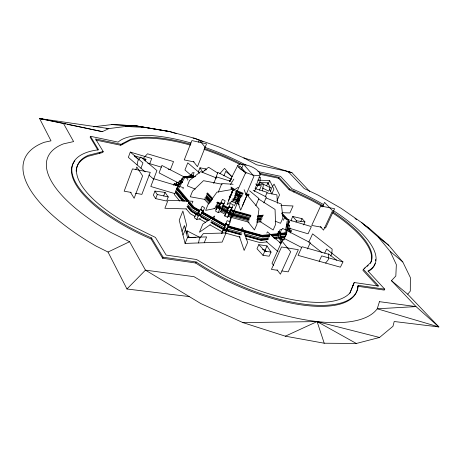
<?xml version="1.0" encoding="UTF-8"?>
<svg xmlns="http://www.w3.org/2000/svg" width="462" height="462" viewBox="0 0 462 462"><rect width="100%" height="100%" fill="white"/><g stroke="black" fill="none" stroke-linecap="round" stroke-linejoin="round"><path stroke-width="0.69" d="M225.52 214.483L220.651 211.815L221.159 210.603L222.205 209.124L223.608 205.255L228.395 207.865M289.206 226.478L289.327 225.462M262.572 190.846L263.409 184.009L256.514 185.216M239.374 204.279L232.681 201.842L235.204 197.326L236.966 191.661L245.761 172.476L239.945 168.815L237.722 165.575L239.87 163.987C247.517 164.582 256.202 167.308 260.545 174.03L256.312 185.233M290.448 232.998L291.21 230.596L288.311 229.395M289.287 230.977L289.472 229.874M288.652 225.681L288.773 224.988M286.706 232.761L286.457 234.159L280.723 234.794M287.191 229.96L287.682 227.16M288.658 221.558L287.913 225.589L287.283 225.785L286.717 227.044M286.931 231.832L286.457 234.159L285.903 233.905L286.336 234.43L285.655 235.943L284.378 237.295L279.4 237.866M287.173 230.434L287.78 226.934M288.149 224.838L288.762 221.338M285.903 234.534L285.655 235.943L280.088 236.567M288.311 220.975L286.117 233.431L286.561 233.934L280.827 234.563M286.584 233.027L286.336 234.43L280.601 235.066M287.075 230.226L287.439 228.124M288.051 224.624L288.421 222.522M285.118 236.284L283.887 239.865L281.797 240.113M287.283 225.785L287.474 224.694L286.914 225.953M283.887 239.865L284.142 238.444M281.15 233.968L286.117 233.431L285.077 232.854L285.32 231.497M285.562 230.145L287.266 220.663M137.104 164.894L137.942 160.626L140.904 157.005L156.936 170.559L153.638 179.146L148.885 175.046M198.51 242.943L199.382 238.79L203.332 233.581L225.999 232.975L222.13 242.105L185.071 243.422L179.221 220.155L182.883 211.024L186.573 225L184.771 231.295L182.94 234.933M177.472 185.73L178.009 184.76L174.497 183.31L173.949 184.274L177.472 185.73L178.367 182.79L179.013 181.982L179.88 181.878L180.89 182.756L180.382 184.043M178.009 184.76L178.898 181.826L179.545 181.023M224.047 203.315L223.943 203.736L223.059 203.719L221.916 203.263L221.183 202.645L221.292 202.223M221.402 202.558L221.933 203.442L223.648 203.84M229.614 222.014L231.352 215.205M228.961 206.832L230.342 203.453L233.304 204.782L231.081 210.141M195.773 214.322L198.204 215.973L200.543 215.523L201.599 212.589L202.183 211.596L203.286 211.013L204.591 207.831L202.148 206.196L200.849 209.373L199.751 209.95L199.168 210.949L198.111 213.877L195.773 214.322L194.358 217.793L196.783 219.45L200.393 218.734M270.53 191.297L271.829 187.48L274.082 184.078L279.55 194.877L276.963 200.768M190.985 142.995A100.011 33.651 22.2 0 0 118.128 142.123L90.442 136.296L90.13 137.191L97.857 150.086M99.7 153.303L100.058 152.298M190.812 144.248A95.669 32.173 22.2 0 0 130.717 139.235L121.096 144.3L95.542 138.941L103.182 151.501L102.824 152.5L87.947 156.329A104.741 38.565 21.5 0 0 76.166 171.188M218.693 206.988L222.488 199.313L225.167 200.837L220.882 211.527L218.22 212.659L215.546 211.122L216.967 207.704L218.693 206.988L221.367 208.524L223.007 204.649L223.862 203.961L221.188 202.437M95.888 140.067L120.749 145.259L121.096 144.3M122.852 144.144L123.204 143.191M149.746 163.704L151.721 158.501L130.29 152.09L128.344 157.346L145.184 171.858M135.788 169.681L136.787 167.001L142.619 175.889L134.142 198.285L130.388 192.157M140.956 168.214L142.954 162.901L130.29 152.09M145.212 161.099L145.923 159.205L141.903 158.01M255.07 188.525L255.815 186.55M225.543 233.189L230.232 221.904L227.154 220.617L225.179 225.265M154.943 191.083L153.355 195.201L155.677 198.631L166.626 201.039L168.237 196.933L165.061 192.4L154.943 191.083L157.282 194.502L168.237 196.933M155.677 198.631L157.282 194.502M163.698 195.9L165.061 192.4M222.361 231.982L221.714 233.639L225.803 223.804L228.881 225.092L228.257 226.547M333.316 210.585A101.998 34.898 24.1 0 1 367.931 270.986L384.748 289.189L384.292 290.096L357.796 286.29A111.735 42.123 23.8 0 1 301.495 304.897A111.735 42.123 23.8 0 1 195.732 263.017L162.647 258.264L151.086 238.964L151.496 237.918A109.558 40.234 21.5 0 1 98.55 149.786L90.442 136.296M173.718 185.302L174.497 183.31M175.797 184.858L176.946 182.195L176.132 184.251M181.116 181.214L182.323 178.165L180.59 182.172L181.116 181.214L180.405 180.919M198.516 142.14L199.295 140.165L205.203 147.332M182.94 188.912L183.443 187.641L153.765 178.748L150.797 186.486L174.902 193.636M187.485 180.145L187.982 178.904L161.925 165.465L159.067 172.892L178.69 183.062M188.727 177.373L189.258 176.039L188.121 176.166L187.97 177.189M188.848 177.344L189.87 175.456L190.558 175.427L191.291 176.403L190.794 177.656M192.92 175.577L194.104 172.615L192.284 172.811L191.101 175.785L192.92 175.577L193.11 176.189L192.614 177.443M162.647 258.264L163.074 257.195L151.496 237.918M206.462 169.883L205.503 168.89L199.959 167.787L198.475 171.483L199.561 173.215M204.764 170.732L205.503 168.89M192.169 203.205L192.954 201.259L168.029 200.283L164.888 208.27L186.25 208.928M182.04 231.352L184.396 225.531L187.503 237.48L185.071 243.422M186.042 233.252L187.023 230.833L199.549 237.26M349.832 293.162L354.233 282.519L378.811 286.105L363.386 269.317L370.784 262.468A97.563 33.368 24.1 0 0 333.189 212.139M354.233 282.519L350.086 292.752A106.913 40.165 23.8 0 1 223.394 275.237L196.477 259.494L166.158 255.07L155.428 237.422L127.472 223.625A104.787 38.462 21.5 0 1 88.306 155.307L103.182 151.501M197.488 214.466L198.365 212.318L199.884 213.352L199.549 214.172L199.064 214.229L199.007 215.5M196.783 219.45L198.204 215.973M215.529 178.286L217.925 172.447L231.537 179.412M213.692 183.443L216.389 176.877L231.029 181.387M202.916 212.595L203.286 211.013L200.849 209.373M227.633 217.279L231.982 207.912L229.025 206.583L224.665 215.945L227.633 217.279L228.852 215.413M223.897 175.843L225.745 171.362L232.346 176.819M218.26 192.186L221.824 183.558L233.131 184.251M213.86 217.977L214.68 216.02L202.789 224.139L199.451 232.23L210.274 224.665M218.428 207.692L219.311 205.573L220.986 206.531L220.651 207.34L220.126 207.415L220.103 208.651M195.732 263.017L196.165 261.971A111.781 42.019 23.8 0 0 301.969 303.881A111.781 42.019 23.8 0 0 358.252 285.366L384.748 289.189M204.21 242.741L206.63 236.919L187.503 237.48M218.22 212.659L219.646 209.24L221.367 208.524M241.799 168.104L243.439 164.189L253.938 176.23L246.304 194.167M228.43 200.41L233.085 189.31L216.949 192.134L207.969 204.724L205.642 210.383L214.755 208.547M227.165 212.225L228.061 210.112L229.909 210.943L229.568 211.752L229.002 211.856L229.019 213.063M233.252 200.098L235.736 194.202M229.129 214.755L230.243 212.116M222.58 231.427L223.1 230.197M224.157 229.73L225.069 227.575L226.998 228.378L226.646 229.204L226.057 229.319L226.08 230.538M234.396 205.844L239.917 192.787L237.491 202.639L229.706 222.066M238.617 201.455L241.112 195.565M242.359 205.994L247.072 194.935L258.997 209.015L256.901 224.318L254.464 229.914L247.823 221.702M259.032 184.892L260.031 182.577L267.925 182.837L270.282 187.641L268.769 191.124L262.37 187.953M241.516 229.331L242.359 227.379L247.644 242.423L244.155 250.433L239.449 236.509M259.43 190.182L261.348 185.736L256.41 185.435M255.792 205.746L258.916 198.51L249.572 190.777M266.678 185.712L267.925 182.837M268.127 184.124L269.669 180.561L257.698 180.128M265.234 196.818L267.18 192.331L255.659 188.779M263.854 202.887L266.395 197.043L253.176 190.28M322.667 206.681A97.522 33.46 24.1 0 0 310.862 200.115L289.143 189.795L278.534 178.222L278.909 177.368L259.321 173.262M258.807 244.641L256.993 248.758L262.988 255.29L269.19 256.225L271.038 252.096L267.001 245.934L258.807 244.641L264.836 251.137L271.038 252.096M266.845 233.114L267.411 231.837L281.012 243.457M289.143 189.795L289.53 188.929L278.909 177.368M266.274 251.721L265.182 250.029L267.001 245.934M262.988 255.29L264.836 251.137M293.786 192.001L294.178 191.129M283.333 220.282L284.147 218.462L311.376 226.611L308.067 233.807L288.363 227.968M277.448 234.303L278.026 233.01L280.272 232.496L281.294 233.691L279.649 237.491L277.968 237.884L280.96 239.888L282.628 239.489L281.133 242.821L280.012 243.093M280.272 232.496L281.641 229.435L279.966 229.81L278.592 232.877L279.62 234.072L277.968 237.884M281.947 229.602L282.501 228.355L310.302 242.7L307.421 248.931M279.839 238.796L280.763 236.729L281.814 236.48L280.884 238.548M279.706 242.671L280.96 239.888M303.569 224.93L304.949 221.904L302.05 218.653L292.746 216.487L291.112 220.131L291.949 221.096M289.443 230.041L290.35 228.032L289.327 230.729M290.338 232.536L291.21 230.596M296.009 222.049L296.558 220.824L292.746 216.487M300.681 221.668L302.05 218.653M322.476 206.861L324.538 202.385L332.559 210.736L323.521 230.128L320.299 226.594M308.766 242.152L312.601 233.853L332.161 249.145L331.82 253.846L330.682 256.046M319.15 261.249L321.668 255.896L342.96 261.885L340.413 267.186L298.071 255.365L302.05 246.714L328.563 254.244L328.384 259.517L325.612 263.051M324.694 253.153L326.617 249.076L342.96 261.885M352.87 285.672L353.366 284.661M363.386 269.317L362.907 270.282L377.35 286.042M364.53 268.78L365.003 267.816M357.796 286.29L358.252 285.366M229.591 181.416L237.722 165.575M180.89 182.756L181.416 181.797M179.972 181.705L180.307 181.098M175.71 185.002L176.253 184.038M184.471 178.084L178.488 188.692L189.022 201.189M174.988 193.237L174.29 194.473L179.735 201.057M177.177 187.699L176.484 188.918L186.995 201.449M178.222 185.868L179.262 184.043M180.648 181.606L182.386 178.563M176.571 189.235L175.872 190.46L184.996 201.38M181.098 181.283L181.791 180.059M175.866 191.025L175.167 192.256L182.444 201.01M180.434 182.946L177.356 188.363L188.23 201.293M181.456 181.139L183.512 177.523M179.805 182.935L176.594 188.64L187.104 201.166M180.757 181.335L182.929 177.46M254.25 191.424L257.577 186.088L255.723 183.968M230.492 184.477L233.847 179.135M278.205 232.311L279.204 232.091L280.665 233.062L280.469 233.374L278.73 232.842L278.205 232.311L278.407 231.999M224.665 215.945L225.6 214.553M229.406 181.56L231.751 178.095M238.785 167.706L239.957 165.979L245.986 172.857M189.177 296.564L126.963 288.998L108.016 252.038L95.952 246.009A155.486 58.836 21.5 0 1 44.364 142.261L51.011 140.829L39.576 118.526L63.369 123.279L73.602 141.586L63.427 143.878A134.91 49.85 21.5 0 0 110.799 232.392L129.568 241.713L145.461 270.137L200.889 303.598L242.885 322.597L285.32 336.174L324.214 343.22L356.323 343.474L379.545 337.462L392.989 326.276L394.207 321.512L438.9 326.946L407.727 294.225L410.302 291.112L410.36 277.57L402.8 261.971L388.773 245.351L369.519 228.592L361.457 222.441L341.066 208.27L318.058 195.103L304.204 188.542L288.115 171.552L256.629 164.79L243.896 157.952L219.496 147.17L194.427 138.242L169.716 131.572L135.632 125.814L111.792 124.59L93.463 126.813M203.349 210.568L203.089 210.88L201.265 210.337L200.774 209.806L201.045 209.5M203.678 210.418L203.367 210.776L202.339 210.666L201.213 210.141L200.635 209.517L200.953 209.153M219.848 173.648L224.555 168.353L231.733 176.825M126.963 288.998L145.461 270.137L194.017 276.68L212.185 287.433A137.664 52.079 23.8 0 0 377.24 308.789L438.9 326.946L416.031 306.595L391.476 280.671L395.83 275.987L396.35 264.651L390.165 251.374L378.187 237.041L361.457 222.441M367.163 266.343L368.214 265.367M191.083 175.069L190.823 175.312L191.245 175.768L192.123 176.178L193.197 176.051L192.048 175.26M260.545 174.03L258.547 175.699L252.899 175.115L245.761 172.476M202.125 172.522L208.547 167.232L217.671 173.025M143.746 157.779L147.522 153.8L173.533 161.573L170.328 169.814L168.272 169.202M232.386 201.143L227.073 204.672L232.94 190.685L238.19 187.358M120.749 145.259L130.371 140.171A95.628 32.265 22.2 0 1 190.465 145.132M144.063 160.129L145.923 159.205M108.016 252.038L129.568 241.713M67.088 124.278L102.356 131.653L108.899 128.586L125.762 126.449L135.632 125.814L169.716 131.572L176.576 133.714M285.32 336.174L317.105 321.587L379.545 337.462M286.798 224.544L288.086 224.59L289.218 225.543M228.961 224.861L227.16 224.93L226.051 223.908M179.631 181.191L181.069 181.289L182.068 182.195M279.464 238.883L281.139 238.49M279.504 233.206L280.567 232.963M231.745 207.802L230.232 207.652L229.135 206.37M267.163 241.84L260.193 242.66L245.703 238.663M191.291 176.403L193.11 176.189M268.145 239.616L261.18 240.419L245.305 236.024M275.115 238.819L277.2 238.577M280.688 238.178L284.863 237.693L284.378 237.295M268.214 238.744L261.111 239.553L244.716 235.008M273.902 238.097L276.744 237.774M279.585 237.451L284.563 236.885M268.029 239.166L260.92 239.98L245.212 235.626M274.428 238.432L277.269 238.109M268.942 237.82L261.977 238.606L244.023 233.622M273.123 237.352L277.997 236.804M269.346 235.822L262.895 236.532L243.543 231.144M271.5 235.585L278.673 234.8M269.242 236.059L262.791 236.769L243.445 231.381M272.112 235.741L278.569 235.031M269.843 236.255L262.664 237.046L244.011 231.855M271.991 236.013L279.163 235.222M256.947 222.216L261.249 221.748M269.785 235.21L262.682 235.984L243.538 230.648M271.206 235.054L278.309 234.28M262.468 236.475L263.889 236.319M266.73 236.007L268.151 235.851M275.248 235.071L276.669 234.915M283.772 234.142L285.193 233.986M256.751 221.102L261.047 220.64M278.112 233.605L262.093 235.337L227.968 225.82M280.896 233.304L285.077 232.854M256.757 219.698L260.972 219.254M257.334 219.918L261.55 219.473M257.865 218.647L262.075 218.214M257.738 219.069L260.493 218.786M257.813 217.937L262.064 217.504M257.871 216.274L262.832 215.777M257.507 216.43L262.422 215.939M257.623 216.84L262.583 216.337M257.825 215.696L263.444 215.136M195.963 237.364L188.796 237.572L187.023 230.833M184.823 177.454L193.93 177.235M183.974 176.836L190.292 176.686M193.099 176.617L195.201 176.565M183.853 176.923L195.293 176.646M183.888 177.062L189.501 176.923M106.087 128.627L108.899 128.586L39.576 118.526L43.769 119.427M242.885 322.597L317.105 321.587L356.323 343.474M256.393 184.967L257.831 185.014L259.944 181.606L260.401 177.327L258.974 177.269M282.022 212.705L289.917 212.947L293.052 205.954L280.856 205.486M111.792 124.59L135.632 125.814L169.716 131.572M125.762 126.449L146.442 127.529M193.047 138.161L194.427 138.242L202.928 141.719M245.801 194L249.261 194.288M245.744 194.675L248.596 194.912M246.084 195.218L248.879 195.449M279.262 231.762L278.315 231.658L278.084 232.028L279.805 233.177L280.752 233.281L280.977 232.912L280.359 232.282M296.558 220.824L304.949 221.904M163.074 257.195L196.165 261.971M191.961 174.89L190.685 175.034L193.18 176.195L193.497 175.912L192.989 175.369M277.708 270.322L271.425 269.404L281.543 246.962L298.354 249.699L288.184 271.858L281.895 270.94M262.451 249.607L265.182 250.029M205.134 199.463L190.263 196.789L192.51 191.21L203.482 180.688L222.222 184.286M131.248 192.458L124.168 191.176L132.484 168.873L150.266 172.355L141.869 194.381L135.499 193.226M321.448 227.189L311.717 225.427L320.663 205.977L334.598 208.708L325.623 227.945L324.232 227.691M266.99 192.943L276.911 194.843L277.46 203.367M194.017 161.931L184.263 159.904L191.869 140.581L206.543 143.826L197.465 166.672L193.486 161.556M39.576 118.526L65.673 123.983M260.349 174.422L278.534 178.222M257.883 171.535L280.469 176.293L291.967 188.739A101.998 34.898 24.1 0 1 323.718 204.689M286.33 171.489L291.938 172.684L309.627 191.372M63.369 123.279L102.356 131.653M228.361 225.075L227.217 224.792L225.912 223.585M289.045 225.635L287.029 224.798M181.768 182.23L179.735 181.393M249.128 222.274L230.394 217.152L227.957 215.818M250.098 217.694L232.224 212.774L229.81 211.457M249.526 218.486L231.849 213.623L230.059 212.647M248.787 218.959L231.56 214.229L229.689 213.207M249.116 219.467L231.427 214.616L229.637 213.635M248.989 219.762L231.306 214.911L228.915 213.606M248.954 220.876L230.902 215.933L228.471 214.605M250.889 215.361L233.183 210.47L231.387 209.494M250.86 215.945L232.975 211.001L230.555 209.684M250.566 216.106L232.865 211.221L230.474 209.915M250.612 216.511L232.733 211.579L230.919 210.591M226.27 229.897L241.303 234.067M226.091 230.33L241.118 234.494M225.976 230.677L241.164 234.881M225.699 233.148L240.188 237.145M227.812 226.27L242.169 230.267M227.65 226.721L242.642 230.954M228.24 227.148L242.059 231M227.431 227.24L242.631 231.474M226.755 228.829L241.949 233.05M288.115 171.552L291.938 172.684L243.896 157.952L245.091 158.732M147.817 163.126L161.411 167.163M134.534 155.815L140.564 157.611M236.174 194.404L241.204 196.246M236.076 194.831L240.742 196.541M236.036 195.108L241.17 196.985M240.708 197.742L234.656 195.212M235.204 197.326L239.94 199.058M234.575 198.452L239.836 200.375M234.309 199.082L238.912 200.762M239.403 201.623L232.808 198.868M239.235 202.778L232.034 199.815M243.156 193.226L236.146 190.332M243.012 193.878L235.782 190.898M242.712 194.381L235.632 191.459M242.18 195.524L235.175 192.637M242.088 196.107L235.158 193.249M195.247 189.091L187.324 185.915L189.507 180.451L200.635 171.621L216.643 178.061M275.161 221.148L280.509 223.296L282.894 217.943L281.41 204.117L266.17 197.984M288.808 224.792L288.103 224.497L289.443 221.523L287.913 225.589L289.143 226.553L289.021 227.57L287.543 230.255L291.031 231.699M226.259 224.318L228.211 225.138M223.741 228.736L226.819 230.018M223.464 229.441L226.547 230.729M223.186 230.157L226.276 231.445M229.412 207.063L231.283 207.906M228.678 212.133L229.862 212.664M226.507 211.931L229.47 213.265M226.103 212.526L229.071 213.866M289.53 188.929L311.255 199.243A97.563 33.368 24.1 0 1 323.671 206.168M260.031 182.577L270.282 187.641M188.427 236.665L190.304 237.63M284.194 238.438L301.807 247.568M242.221 164.72L237.191 162.006A95.669 32.173 22.2 0 0 204.331 148.452M239.345 164.235L236.833 162.878A95.628 32.265 22.2 0 0 203.979 149.324M217.66 202.015L220.634 203.638M217.296 202.46L220.299 204.094M223.302 205.734L228.742 208.697M216.753 202.443L220.322 204.383M223.296 206.006L228.678 208.94M217.059 203.037L219.456 204.348M223.059 206.312L227.893 208.945M216.568 204.233L219.565 205.867M222.563 207.502L227.396 210.141M216.597 205.301L219.132 206.681M222.297 208.408L227.668 211.342M216.008 205.74L218.486 207.092M222.205 209.124L227.194 211.844M216.181 206.283L218.081 207.322M221.875 209.396L226.651 212.006M215.425 206.237L217.954 207.617M221.754 209.69L226.53 212.301M215.107 207.294L216.921 208.287M221.159 210.603L226.034 213.271M213.998 208.177L216.418 209.5M199.688 210.331L194.057 207.167L189.94 202.275M202.818 212.087L225.976 225.092M199.48 210.741L193.214 207.219L189.137 202.373M201.992 212.15L225.19 225.185M199.532 211.307L192.689 207.467L188.571 202.564M201.397 212.358L225.029 225.635L212.439 218.636M199.278 211.244L193.012 207.721L188.935 202.87M201.784 212.653L204.92 214.414M206.173 215.119L211.186 217.931M199.434 211.55L192.59 207.704L188.479 202.801M201.917 212.947L211.244 218.185M212.491 218.884L224.925 225.878M199.318 211.827L192.481 207.987L188.363 203.084M201.802 213.225L211.128 218.468M212.37 219.167L225.427 226.507M198.666 213.415L191.834 209.569L187.734 204.654M200.531 214.46L209.846 219.71M211.088 220.409L224.134 227.749M197.378 214.01L191.747 210.839L187.688 205.971M200.502 215.771L209.263 220.709M211.14 221.766L223.654 228.817M197.199 214.443L191.568 211.267L187.514 206.398M200.953 216.557L207.836 220.438M210.961 222.199L224.099 229.602M196.673 214.553L191.089 211.405L186.995 206.485M200.398 216.655L207.842 220.848M210.943 222.597L223.972 229.943M195.126 216.482L190.171 213.681L186.088 208.743M199.463 218.93L205.659 222.43M209.996 224.879L223.007 232.224M221.333 202.858L223.025 203.823M217.833 207.346L220.507 208.882M216.967 207.704L219.646 209.24M258.639 199.03L275.063 209.453L275.577 224.515L273.146 229.989L259.852 221.379M229.337 206.901L231.41 207.831L232.063 207.686L231.855 207.155M230.971 187L234.996 189.593M231.046 187.838L234.598 190.13M230.988 188.461L233.888 190.338M231.71 191.511L232.825 192.232M231.422 192.117L232.577 192.868M230.827 194.485L231.924 195.195M229.591 196.009L230.769 196.777M229.187 196.506L230.394 197.291M231.502 201.074L232.681 201.842M279.649 237.491L282.628 239.489M200.831 209.76L202.373 210.799M199.082 214.535L200.543 215.523M196.945 214.102L199.376 215.748M354.983 218.497L356.728 219.71M363.704 224.555L369.519 228.592M378.187 237.041L388.773 245.351M328.534 253.846L336.625 260.216M309.863 243.024L321.95 252.581M391.476 280.671L407.727 294.225M390.165 251.374L402.8 261.971M199.503 172.834L187.78 162.832L184.956 169.981L190.777 175.017M134.413 156.081L138.779 159.806M266.181 241.372L278.066 251.669M240.569 168.445L245.923 173.21M281.97 213.594L288.386 220.137M281.901 213.623L288.432 220.282M281.872 213.808L287.797 219.854M282.744 215.078L285.21 217.596M282.461 214.957L286.4 218.976M207.496 192.891L212.682 198.533M207.034 193.237L212.26 198.943M207.195 193.63L212.37 199.278M206.803 193.809L212.029 199.515M206.329 194.993L211.544 200.71M206.237 196.021L210.926 201.172M206.15 196.616L210.978 201.923M205.821 196.985L210.51 202.148M205.7 197.28L209.921 201.929M204.793 197.932L209.563 203.199M204.302 199.128L208.593 203.881M177.616 189.391L178.973 191.008M180.33 192.625L181.237 193.705M183.05 195.859L183.951 196.939M176.686 188.409L187.202 200.93M175.958 191.897L183.628 201.097M175.791 192.319L183.004 200.982M273.695 265.488L272.008 263.317L281.976 241.17L290.667 251.726L280.428 274.174L277.061 269.831M199.959 167.787L202.87 172.384M269.669 180.561L273.926 189.12L271.818 193.948L269.363 188.906M244.132 189.674L246.621 196.2L240.679 210.141L238.3 203.436M317.105 321.587L324.214 343.22M151.086 238.964A109.511 40.333 21.5 0 1 74.821 160.915M375.127 263.461A101.958 34.991 24.1 0 1 368.179 271.506M375.675 259.332A101.958 34.991 24.1 0 1 375.629 260.759M204.579 147.263A100.011 33.651 22.2 0 1 246.084 165.165M332.784 213.017A97.522 33.46 24.1 0 1 370.316 263.415M379.452 301.669L377.24 308.789L416.031 306.595L379.452 301.669M289.53 225.421L287.93 225.496L286.677 224.243L288.196 224.295L289.53 225.421M182.375 182.068L180.63 182.097L179.499 180.885L181.196 181.006L182.375 182.068"/></g></svg>
